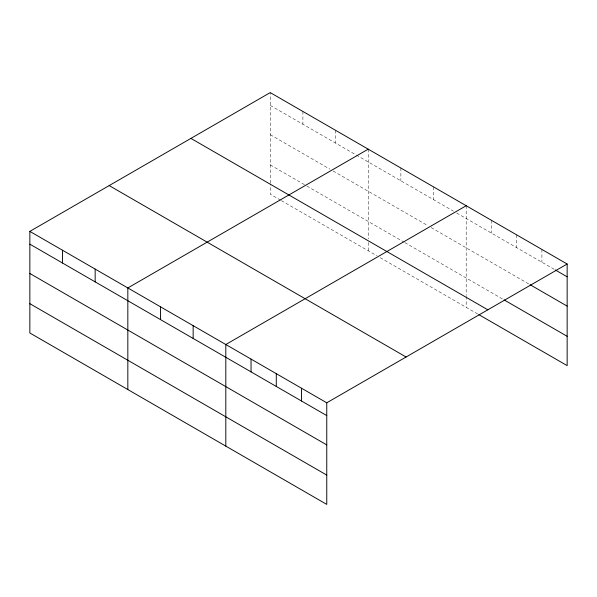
<?xml version="1.0" encoding="UTF-8"?>
<svg xmlns="http://www.w3.org/2000/svg" width="597" height="597" viewBox="0 0 597 597"><rect width="100%" height="100%" fill="white"/><g stroke="black" fill="none" stroke-linecap="round" stroke-linejoin="round"><path stroke-width="0.45" stroke-dasharray="2.98 2.24" d="M270.24 183.204L270.24 92.595M270.24 105.378L355.476 154.593M356.275 155.048L453.459 211.159M456.638 213.002L554.531 269.516M270.24 134.691L329.984 169.182M333.171 171.026L427.967 225.748M431.153 227.591L529.293 284.254M270.24 164.891L306.089 185.585M306.88 186.04L404.065 242.151M404.863 242.613L503.271 299.425M280.597 200.174L270.24 194.197L270.24 184.122M281.396 200.637L376.983 255.822M380.17 257.665L478.033 314.164M541.912 249.442L541.912 262.232M516.674 234.875L516.674 247.658M491.435 220.3L491.435 233.091M466.197 205.734L466.197 295.425M466.197 296.343L466.197 307.336M433.541 186.876L433.541 199.659M400.878 168.018L400.878 180.801M368.222 149.16L368.222 238.86M368.222 242.524L368.222 250.762M335.559 130.31L335.559 143.093M302.903 111.452L302.903 124.236"/><path stroke-width="0.9" d="M478.816 314.619L567.15 365.618L567.15 264.016L270.24 92.595L29.85 231.382L29.85 332.984L326.76 504.405L326.76 402.803L29.85 231.382M368.222 149.16L127.833 287.948L127.833 389.557M466.197 205.734L225.808 344.521L225.808 446.123M326.76 402.803L567.15 264.016M555.322 269.971L567.15 276.799M530.084 284.709L567.15 306.112M504.055 299.881L567.15 336.305M190.913 138.392L487.824 309.813M109.176 185.585L406.087 357.006M29.85 244.166L326.76 415.587M29.85 273.478L326.76 444.899M29.85 303.679L326.76 475.093M301.522 388.229L301.522 401.02M276.284 373.662L276.284 386.446M251.046 359.088L251.046 371.879M193.152 325.663L193.152 338.447M160.489 306.806L160.489 319.596M95.169 269.098L95.169 281.881M62.513 250.24L62.513 263.023"/></g></svg>
